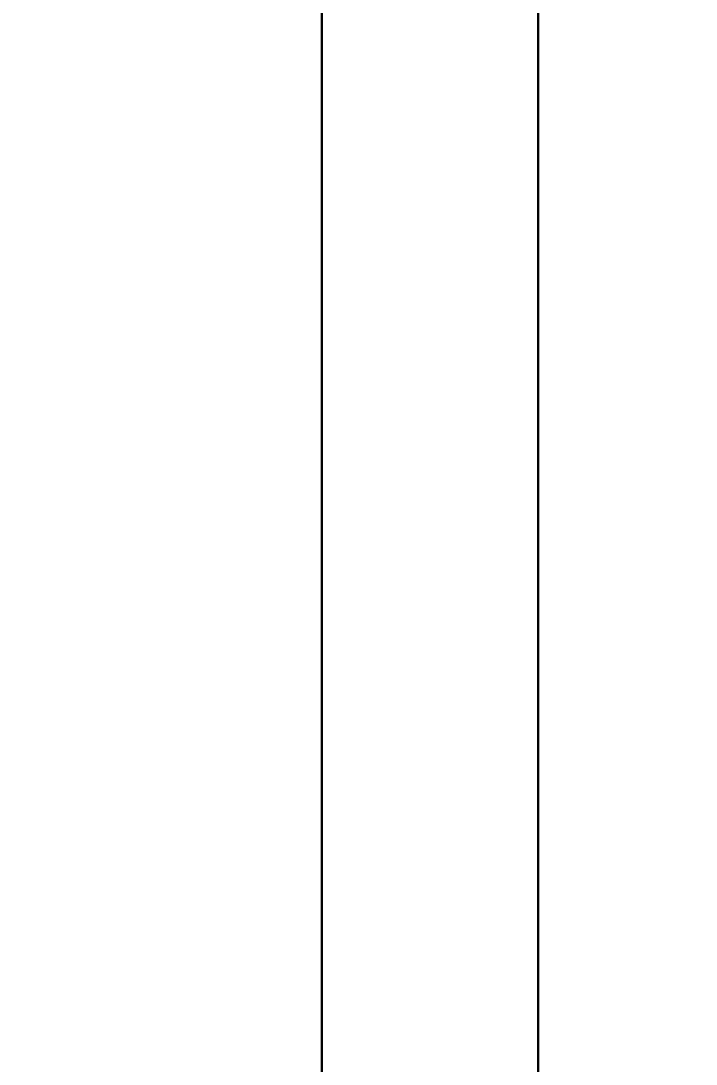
# Model space of a CAD drawing. Header units: millimetres. Extents: x 56222 to 3066687, y -650199 to -121287.
# Drawn here: x 140404.946 to 140408.066, y -185764.656 to -185759.836 of the extents above; entities that cross this region are included whole.
import ezdxf
from ezdxf import colors
from ezdxf.entities.mleader import LeaderData, LeaderLine
from ezdxf.math import Vec2, Vec3

# ---------------------------------------------------------------- set-up
doc = ezdxf.new("R2010")
doc.units = ezdxf.units.MM
doc.header["$MEASUREMENT"] = 0
doc.layers.add('FURNITURE', color=32, linetype='Continuous', lineweight=9)
doc.layers.add('Text', color=7, linetype='Continuous', lineweight=15)
doc.styles.add('style4', font='ARIALN.TTF')

msp = doc.modelspace()

# ---------------------------------------------------------------- linework, layer by layer
at = {"layer": 'FURNITURE', "lineweight": 30}
for p, q in [((140407.3359, -185727.3975), (140407.3359, -185787.9938)), ((140406.3359, -185728.3975), (140406.3359, -185786.9938))]:
    msp.add_line(p, q, dxfattribs=at)
msp.add_lwpolyline([(140368.3346, -185709.0019), (140407.3359, -185709.0019), (140407.3359, -185816.0019), (140368.3346, -185816.0019)], close=True, dxfattribs=at)

# ---------------------------------------------------------------- leaders
at = {"layer": 'Text', "color": 1, "lineweight": 0, "ltscale": 20}
ml = msp.add_multileader_mtext('Standard', dxfattribs=at)
ml.set_content('Painting', color=1, style='style4')
ml.set_leader_properties()
ml.build(insert=Vec2(0, 0))
ml.multileader.update_dxf_attribs({"dogleg_length": 2.0246, "arrow_head_size": 2})
ctx = ml.context
ctx.base_point, ctx.char_height, ctx.arrow_head_size, ctx.landing_gap_size, ctx.plane_origin = Vec3(140408.1781, -185766.6213), 3, 2, 0.4, Vec3(140341.1426, -185766.6213)
notes = []
notes.append((ctx, [(0, (1, 1, 0), (140406.1535, -185766.6213), (1, 0), 2.0246, [(0, [(140399.4391, -185766.6213)], 0, [])])]))
ctx.mtext.insert = Vec3(140408.5781, -185764.6803)
for ctx, leaders in notes:
    for number, flags, end, landing, length, lines in leaders:
        leader = LeaderData()
        leader.index, (leader.has_last_leader_line, leader.has_dogleg_vector, leader.attachment_direction) = number, flags
        leader.last_leader_point, leader.dogleg_vector, leader.dogleg_length = Vec3(end), Vec3(landing), length
        for number, points, colour, breaks in lines:
            line = LeaderLine()
            line.index, line.vertices, line.color, line.breaks = number, Vec3.list(points), colors.encode_raw_color(colour), breaks
            leader.lines.append(line)
        ctx.leaders.append(leader)

doc.saveas('drawing.dxf')
